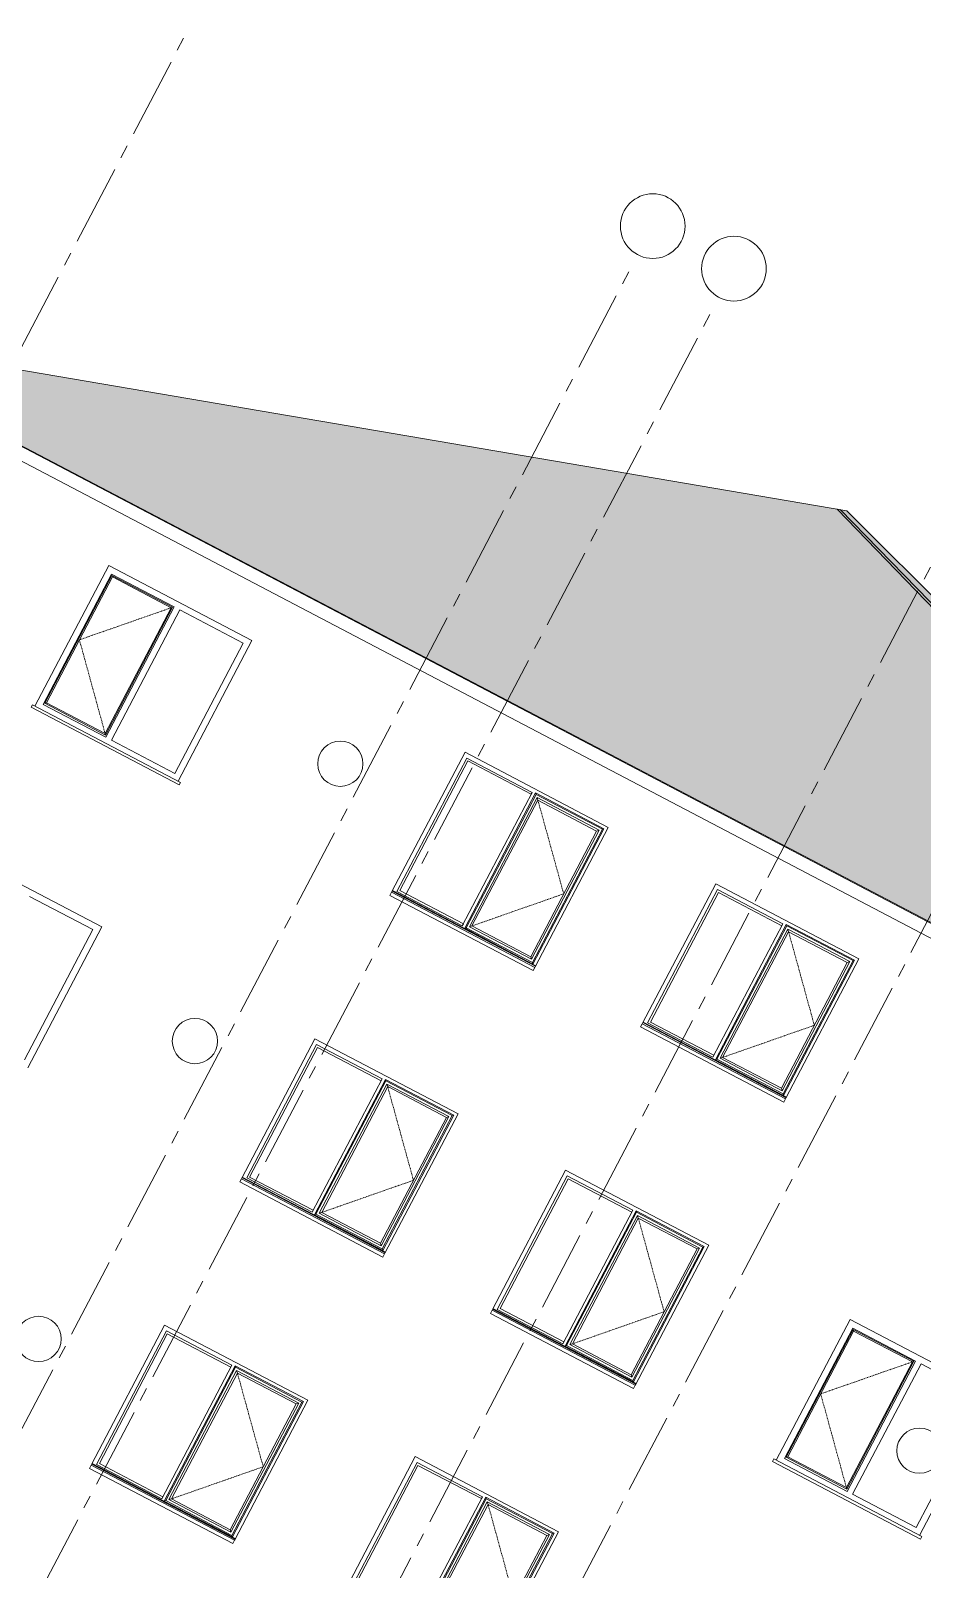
# Model space of a CAD drawing. Header units: millimetres. Extents: x 1373 to 40779, y 1939 to 6439.
# Drawn here: x 4154.3 to 4361, y 3880.4 to 4237.1 of the extents above; entities that cross this region are included whole.
import ezdxf

# ---------------------------------------------------------------- set-up
doc = ezdxf.new("R2010")
doc.units = ezdxf.units.MM
doc.linetypes.add('Center', pattern=[3, 1.2, -0.6, 0.6, -0.6])
doc.linetypes.add('IMPORT-CENTER2', pattern=[112.5, 75, -12.5, 12.5, -12.5])
for name, color, linetype, lineweight in [('A-GLAZ', 151, 'Continuous', 18), ('A-ROOF', 132, 'Continuous', 18), ('A-ROOF-PATT', 132, 'Continuous', 18), ('A-WALL', 20, 'Continuous', 9), ('HESAPLAMALAR', 2, 'Continuous', 30), ('S-GRID', 252, 'IMPORT-CENTER2', 5), ('S-GRID-IDEN', 1, 'Continuous', 18)]:
    doc.layers.add(name, color=color, linetype=linetype, lineweight=lineweight)
doc.layers.add('Çember', color=7, linetype='Continuous')

# ---------------------------------------------------------------- blocks, each defined once
blk = doc.blocks.new('A$Cdf2d3065')
at = {"layer": 'A-ROOF-PATT'}
h = blk.add_hatch(dxfattribs=at)
h.set_pattern_fill('FP_33', color=256, style=0, pattern_type=2)
h.set_pattern_definition([(0, (900.691, 2143.499), (31.777, 9.419), [0.66258, -0.55215, 0.77301, -0.33129, -1.436]), (0, (900.691, 2143.499), (31.777, 9.419), [-2.319, 0.99388, -0.44172]), (0, (902.56, 2143.891), (31.777, 9.419), [0.55215, -2.098, 0.44172, -0.66258]), (0, (900.869, 2142.91), (31.777, 9.419), [0.33129, -3.423]), (18.016, (900.69057, 2143.49905), (28.02184183, 9.41877813), [29.185, -92.631]), (18.016, (901.35357, 2143.49905), (28.02184183, 9.41877813), [28.551, -93.265]), (18.016, (901.90557, 2143.49905), (28.02184183, 9.41877813), [26.647, -95.169]), (18.016, (900.86857, 2142.91005), (28.02184183, 9.41877813), [29.185, -92.631]), (18.016, (901.19957, 2142.91005), (28.02184183, 9.41877813), [29.185, -92.631]), (18.016, (904.00357, 2143.49905), (28.02184183, 9.41877813), [27.916, -93.9])])
h.paths.add_polyline_path([(614.8, 2058.1), (636.2, 2058.1), (1559.7, 2358.2), (1553.5, 2360.2), (583.9, 2058.1)])
h = blk.add_hatch(dxfattribs=at)
h.set_pattern_fill('FP_31', color=256, style=0, pattern_type=2)
h.set_pattern_definition([(0, (900.372, 2143.738), (30.256, 9.419), [0.29972, -0.24977, 0.34968, -0.14986, -0.6494]), (0, (900.372, 2143.738), (30.256, 9.419), [-1.049, 0.44958, -0.19982]), (0, (901.879, 2144.131), (30.256, 9.419), [0.24977, -0.94912, 0.19982, -0.29972]), (0, (899.46, 2143.15), (30.256, 9.419), [0.14986, -1.549]), (18.003, (900.37157, 2143.73805), (28.558175076, 9.4187525), [29.205, -92.694]), (18.003, (900.67157, 2143.73805), (28.558175076, 9.4187525), [28.57, -93.329]), (18.003, (900.92157, 2143.73805), (28.558175076, 9.4187525), [26.665, -95.233]), (18.003, (899.45957, 2143.15005), (28.558175076, 9.4187525), [29.205, -92.694]), (18.003, (899.60957, 2143.15005), (28.558175076, 9.4187525), [29.205, -92.694]), (18.003, (901.87057, 2143.73805), (28.558175076, 9.4187525), [27.935, -93.964])])
h.paths.add_polyline_path([(658.9, 2058.1), (1562.2, 2357.4), (1559.7, 2358.2), (636.2, 2058.1)])
h = blk.add_hatch(dxfattribs=at)
h.set_pattern_fill('FP_32', color=256, style=0, pattern_type=2)
h.set_pattern_definition([(0, (1220.775, 2305.74), (64.77, 9.419), [15.24, -12.7, 17.78, -7.62, -33.02]), (0, (1220.775, 2305.74), (64.77, 9.419), [-53.34, 22.86, -10.16]), (0, (1236.015, 2306.132), (64.77, 9.419), [12.7, -48.26, 10.16, -15.24]), (0, (1266.495, 2305.151), (64.77, 9.419), [7.62, -78.74]), (90, (1220.775, 2305.74), (-21.59, 9.419), [9.026, -28.649]), (90, (1236.015, 2305.74), (-21.59, 9.419), [8.83, -28.845]), (90, (1248.715, 2305.74), (-21.59, 9.419), [8.241, -29.434]), (90, (1266.495, 2305.15), (-21.59, 9.419), [9.026, -28.649]), (90, (1274.115, 2305.15), (-21.59, 9.419), [9.026, -28.649]), (90, (1296.975, 2305.74), (-21.59, 9.419), [8.634, -29.041])])
h.paths.add_polyline_path([(658.9, 2058.1), (2483.5, 2058.1), (1562.2, 2357.4), (667.1, 2060.8)])
at = {"layer": 'A-GLAZ'}
for p, q in [((1353.7, 1852.7), (1353.7, 1994.4)), ((1354.8, 1993.4), (1353.7, 1994.4)), ((1353.7, 1994.4), (1425.2, 1994.4)), ((1354.8, 1853.8), (1354.8, 1993.4)), ((1424.2, 1993.4), (1354.8, 1993.4)), ((1358.7, 1989.4), (1357, 1991.2)), ((1357, 1991.2), (1357, 1856)), ((1422, 1991.2), (1357, 1991.2)), ((1358.7, 1989.4), (1358.7, 1857.7)), ((1420.2, 1989.4), (1358.7, 1989.4)), ((1422, 1991.2), (1420.2, 1989.4)), ((1420.2, 1857.7), (1420.2, 1989.4)), ((1422, 1856), (1422, 1991.2)), ((1425.2, 1994.4), (1424.2, 1993.4)), ((1424.2, 1993.4), (1424.2, 1853.8)), ((1425.2, 1994.4), (1425.2, 1852.7)), ((1428.2, 1853.7), (1428.2, 1993.4)), ((1428.2, 1993.4), (1496.7, 1993.4)), ((1428.2, 1991.4), (1428.2, 1993.4)), ((1496.7, 1993.4), (1428.2, 1993.4)), ((1494.7, 1991.4), (1428.2, 1991.4)), ((1494.7, 1991.4), (1494.7, 1855.7)), ((1496.7, 1993.4), (1496.7, 1853.7)), ((1496.7, 1853.7), (1496.7, 1993.4)), ((1616.2, 1852.7), (1616.2, 1994.4)), ((1617.3, 1993.4), (1616.2, 1994.4)), ((1616.2, 1994.4), (1687.7, 1994.4)), ((1617.3, 1853.8), (1617.3, 1993.4)), ((1686.7, 1993.4), (1617.3, 1993.4)), ((1621.2, 1989.4), (1619.5, 1991.2)), ((1619.5, 1991.2), (1619.5, 1856)), ((1684.5, 1991.2), (1619.5, 1991.2)), ((1621.2, 1989.4), (1621.2, 1857.7)), ((1682.7, 1989.4), (1621.2, 1989.4)), ((1684.5, 1991.2), (1682.7, 1989.4)), ((1682.7, 1857.7), (1682.7, 1989.4)), ((1684.5, 1856), (1684.5, 1991.2)), ((1687.7, 1994.4), (1686.7, 1993.4)), ((1686.7, 1993.4), (1686.7, 1853.8)), ((1687.7, 1994.4), (1687.7, 1852.7)), ((1690.7, 1853.7), (1690.7, 1993.4)), ((1690.7, 1993.4), (1759.2, 1993.4)), ((1690.7, 1991.4), (1690.7, 1993.4)), ((1759.2, 1993.4), (1690.7, 1993.4)), ((1757.2, 1991.4), (1690.7, 1991.4)), ((1757.2, 1991.4), (1757.2, 1855.7)), ((1759.2, 1993.4), (1759.2, 1853.7)), ((1759.2, 1853.7), (1759.2, 1993.4)), ((1992.4, 1854.9), (1992.4, 1991.4)), ((1992.4, 1991.4), (2058.9, 1991.4)), ((2058.9, 1991.4), (2058.9, 1854.9)), ((2064.7, 1854.9), (2064.7, 1991.4)), ((2064.7, 1991.4), (2130.4, 1991.4)), ((2065.9, 1990.5), (2065.9, 1856.7)), ((2065.9, 1990.5), (2129.4, 1990.5)), ((2066.9, 1989.4), (2065.9, 1990.5)), ((2066.9, 1857.7), (2066.9, 1989.4)), ((2066.9, 1989.4), (2128.4, 1989.4)), ((2129.4, 1990.5), (2128.4, 1989.4)), ((2128.4, 1989.4), (2128.4, 1857.7)), ((2129.4, 1856.7), (2129.4, 1990.5)), ((2130.4, 1991.4), (2130.4, 1854.9)), ((1358.7, 1857.7), (1357, 1856)), ((1357, 1856), (1422, 1856)), ((1358.7, 1857.7), (1420.2, 1857.7)), ((1420.2, 1857.7), (1422, 1856)), ((1494.7, 1855.7), (1428.2, 1855.7)), ((1428.2, 1855.7), (1428.2, 1853.7)), ((1621.2, 1857.7), (1619.5, 1856)), ((1619.5, 1856), (1684.5, 1856)), ((1621.2, 1857.7), (1682.7, 1857.7)), ((1682.7, 1857.7), (1684.5, 1856)), ((1757.2, 1855.7), (1690.7, 1855.7)), ((1690.7, 1855.7), (1690.7, 1853.7)), ((2058.9, 1854.9), (1992.4, 1854.9)), ((2130.4, 1854.9), (2064.7, 1854.9)), ((2065.9, 1856.7), (2066.9, 1857.7)), ((2065.9, 1856.7), (2129.4, 1856.7)), ((2128.4, 1857.7), (2066.9, 1857.7)), ((2129.4, 1856.7), (2128.4, 1857.7)), ((1350.7, 1852.5), (1500.7, 1852.5)), ((1500.7, 1852.4), (1350.7, 1852.4)), ((1500.7, 1851.9), (1350.7, 1851.9)), ((1350.7, 1850.8), (1350.7, 1851.4)), ((1350.7, 1847.4), (1350.7, 1850.8)), ((1500.7, 1850.8), (1350.7, 1850.8)), ((1500.7, 1847.4), (1350.7, 1847.4)), ((1354.8, 1853.8), (1353.7, 1852.7)), ((1425.2, 1852.7), (1353.7, 1852.7)), ((1424.2, 1853.8), (1354.8, 1853.8)), ((1424.2, 1853.8), (1425.2, 1852.7)), ((1496.7, 1853.7), (1428.2, 1853.7)), ((1428.2, 1853.7), (1496.7, 1853.7)), ((1500.7, 1851.4), (1500.7, 1850.8)), ((1500.7, 1850.8), (1500.7, 1847.4)), ((1613.2, 1852.5), (1763.2, 1852.5)), ((1763.2, 1852.4), (1613.2, 1852.4)), ((1763.2, 1851.9), (1613.2, 1851.9)), ((1613.2, 1850.8), (1613.2, 1851.4)), ((1613.2, 1847.4), (1613.2, 1850.8)), ((1763.2, 1850.8), (1613.2, 1850.8)), ((1763.2, 1847.4), (1613.2, 1847.4)), ((1617.3, 1853.8), (1616.2, 1852.7)), ((1687.7, 1852.7), (1616.2, 1852.7)), ((1686.7, 1853.8), (1617.3, 1853.8)), ((1686.7, 1853.8), (1687.7, 1852.7)), ((1759.2, 1853.7), (1690.7, 1853.7)), ((1690.7, 1853.7), (1759.2, 1853.7)), ((1763.2, 1851.4), (1763.2, 1850.8)), ((1763.2, 1850.8), (1763.2, 1847.4)), ((1983.9, 1849.9), (2138.9, 1849.9)), ((1983.9, 1847.4), (1983.9, 1849.9)), ((2138.9, 1847.4), (1983.9, 1847.4)), ((2138.9, 1849.9), (2138.9, 1847.4)), ((1058.7, 1554.9), (1058.7, 1691.4)), ((1058.7, 1691.4), (1125.2, 1691.4)), ((1125.2, 1691.4), (1125.2, 1554.9)), ((1131, 1554.9), (1131, 1691.4)), ((1131, 1691.4), (1196.7, 1691.4)), ((1132.2, 1690.5), (1132.2, 1556.7)), ((1132.2, 1690.5), (1195.7, 1690.5)), ((1133.2, 1689.4), (1132.2, 1690.5)), ((1133.2, 1557.7), (1133.2, 1689.4)), ((1133.2, 1689.4), (1194.7, 1689.4)), ((1195.7, 1690.5), (1194.7, 1689.4)), ((1194.7, 1689.4), (1194.7, 1557.7)), ((1195.7, 1556.7), (1195.7, 1690.5)), ((1196.7, 1691.4), (1196.7, 1554.9)), ((1353.7, 1552.7), (1353.7, 1694.4)), ((1354.8, 1693.4), (1353.7, 1694.4)), ((1353.7, 1694.4), (1425.2, 1694.4)), ((1354.8, 1553.8), (1354.8, 1693.4)), ((1424.2, 1693.4), (1354.8, 1693.4)), ((1358.7, 1689.4), (1357, 1691.2)), ((1357, 1691.2), (1357, 1556)), ((1422, 1691.2), (1357, 1691.2)), ((1358.7, 1689.4), (1358.7, 1557.7)), ((1420.2, 1689.4), (1358.7, 1689.4)), ((1422, 1691.2), (1420.2, 1689.4)), ((1420.2, 1557.7), (1420.2, 1689.4)), ((1422, 1556), (1422, 1691.2)), ((1425.2, 1694.4), (1424.2, 1693.4)), ((1424.2, 1693.4), (1424.2, 1553.8)), ((1425.2, 1694.4), (1425.2, 1552.7)), ((1428.2, 1553.7), (1428.2, 1693.4)), ((1428.2, 1693.4), (1496.7, 1693.4)), ((1428.2, 1691.4), (1428.2, 1693.4)), ((1496.7, 1693.4), (1428.2, 1693.4)), ((1494.7, 1691.4), (1428.2, 1691.4)), ((1494.7, 1691.4), (1494.7, 1555.7)), ((1496.7, 1693.4), (1496.7, 1553.7)), ((1496.7, 1553.7), (1496.7, 1693.4)), ((1616.2, 1552.7), (1616.2, 1694.4)), ((1617.3, 1693.4), (1616.2, 1694.4)), ((1616.2, 1694.4), (1687.7, 1694.4)), ((1617.3, 1553.8), (1617.3, 1693.4)), ((1686.7, 1693.4), (1617.3, 1693.4)), ((1621.2, 1689.4), (1619.5, 1691.2)), ((1619.5, 1691.2), (1619.5, 1556)), ((1684.5, 1691.2), (1619.5, 1691.2)), ((1621.2, 1689.4), (1621.2, 1557.7)), ((1682.7, 1689.4), (1621.2, 1689.4)), ((1684.5, 1691.2), (1682.7, 1689.4)), ((1682.7, 1557.7), (1682.7, 1689.4)), ((1684.5, 1556), (1684.5, 1691.2)), ((1687.7, 1694.4), (1686.7, 1693.4)), ((1686.7, 1693.4), (1686.7, 1553.8)), ((1687.7, 1694.4), (1687.7, 1552.7)), ((1690.7, 1553.7), (1690.7, 1693.4)), ((1690.7, 1693.4), (1759.2, 1693.4)), ((1690.7, 1691.4), (1690.7, 1693.4)), ((1759.2, 1693.4), (1690.7, 1693.4)), ((1757.2, 1691.4), (1690.7, 1691.4)), ((1757.2, 1691.4), (1757.2, 1555.7)), ((1759.2, 1693.4), (1759.2, 1553.7)), ((1759.2, 1553.7), (1759.2, 1693.4)), ((1992.4, 1554.9), (1992.4, 1691.4)), ((1992.4, 1691.4), (2058.9, 1691.4)), ((1132.2, 1556.7), (1133.2, 1557.7)), ((1132.2, 1556.7), (1195.7, 1556.7)), ((1194.7, 1557.7), (1133.2, 1557.7)), ((1195.7, 1556.7), (1194.7, 1557.7)), ((1358.7, 1557.7), (1357, 1556)), ((1357, 1556), (1422, 1556)), ((1358.7, 1557.7), (1420.2, 1557.7)), ((1420.2, 1557.7), (1422, 1556)), ((1494.7, 1555.7), (1428.2, 1555.7)), ((1428.2, 1555.7), (1428.2, 1553.7)), ((1621.2, 1557.7), (1619.5, 1556)), ((1619.5, 1556), (1684.5, 1556)), ((1621.2, 1557.7), (1682.7, 1557.7)), ((1682.7, 1557.7), (1684.5, 1556)), ((1757.2, 1555.7), (1690.7, 1555.7)), ((1690.7, 1555.7), (1690.7, 1553.7)), ((1050.2, 1549.9), (1205.2, 1549.9)), ((1050.2, 1547.4), (1050.2, 1549.9)), ((1205.2, 1547.4), (1050.2, 1547.4)), ((1125.2, 1554.9), (1058.7, 1554.9)), ((1196.7, 1554.9), (1131, 1554.9)), ((1205.2, 1549.9), (1205.2, 1547.4)), ((1350.7, 1552.5), (1500.7, 1552.5)), ((1500.7, 1552.4), (1350.7, 1552.4)), ((1500.7, 1551.9), (1350.7, 1551.9)), ((1350.7, 1550.8), (1350.7, 1551.4)), ((1350.7, 1547.4), (1350.7, 1550.8)), ((1500.7, 1550.8), (1350.7, 1550.8)), ((1500.7, 1547.4), (1350.7, 1547.4)), ((1354.8, 1553.8), (1353.7, 1552.7)), ((1425.2, 1552.7), (1353.7, 1552.7)), ((1424.2, 1553.8), (1354.8, 1553.8)), ((1424.2, 1553.8), (1425.2, 1552.7)), ((1496.7, 1553.7), (1428.2, 1553.7)), ((1428.2, 1553.7), (1496.7, 1553.7)), ((1500.7, 1551.4), (1500.7, 1550.8)), ((1500.7, 1550.8), (1500.7, 1547.4)), ((1613.2, 1552.5), (1763.2, 1552.5)), ((1763.2, 1552.4), (1613.2, 1552.4)), ((1763.2, 1551.9), (1613.2, 1551.9)), ((1613.2, 1550.8), (1613.2, 1551.4)), ((1613.2, 1547.4), (1613.2, 1550.8)), ((1763.2, 1550.8), (1613.2, 1550.8)), ((1763.2, 1547.4), (1613.2, 1547.4)), ((1617.3, 1553.8), (1616.2, 1552.7)), ((1687.7, 1552.7), (1616.2, 1552.7)), ((1686.7, 1553.8), (1617.3, 1553.8)), ((1686.7, 1553.8), (1687.7, 1552.7)), ((1759.2, 1553.7), (1690.7, 1553.7)), ((1690.7, 1553.7), (1759.2, 1553.7)), ((1763.2, 1551.4), (1763.2, 1550.8)), ((1763.2, 1550.8), (1763.2, 1547.4)), ((1353.7, 1252.7), (1353.7, 1394.4)), ((1354.8, 1393.4), (1353.7, 1394.4)), ((1353.7, 1394.4), (1425.2, 1394.4)), ((1354.8, 1253.8), (1354.8, 1393.4)), ((1424.2, 1393.4), (1354.8, 1393.4)), ((1358.7, 1389.4), (1357, 1391.2)), ((1357, 1391.2), (1357, 1256)), ((1422, 1391.2), (1357, 1391.2)), ((1358.7, 1389.4), (1358.7, 1257.7)), ((1420.2, 1389.4), (1358.7, 1389.4)), ((1422, 1391.2), (1420.2, 1389.4)), ((1420.2, 1257.7), (1420.2, 1389.4)), ((1422, 1256), (1422, 1391.2)), ((1425.2, 1394.4), (1424.2, 1393.4)), ((1424.2, 1393.4), (1424.2, 1253.8)), ((1425.2, 1394.4), (1425.2, 1252.7)), ((1428.2, 1253.7), (1428.2, 1393.4)), ((1428.2, 1393.4), (1496.7, 1393.4)), ((1428.2, 1391.4), (1428.2, 1393.4)), ((1496.7, 1393.4), (1428.2, 1393.4)), ((1494.7, 1391.4), (1428.2, 1391.4)), ((1494.7, 1391.4), (1494.7, 1255.7)), ((1496.7, 1393.4), (1496.7, 1253.7)), ((1496.7, 1253.7), (1496.7, 1393.4)), ((1616.2, 1252.7), (1616.2, 1394.4)), ((1617.3, 1393.4), (1616.2, 1394.4)), ((1616.2, 1394.4), (1687.7, 1394.4)), ((1617.3, 1253.8), (1617.3, 1393.4)), ((1686.7, 1393.4), (1617.3, 1393.4)), ((1621.2, 1389.4), (1619.5, 1391.2)), ((1619.5, 1391.2), (1619.5, 1256)), ((1684.5, 1391.2), (1619.5, 1391.2)), ((1621.2, 1389.4), (1621.2, 1257.7)), ((1682.7, 1389.4), (1621.2, 1389.4)), ((1684.5, 1391.2), (1682.7, 1389.4)), ((1682.7, 1257.7), (1682.7, 1389.4)), ((1684.5, 1256), (1684.5, 1391.2)), ((1687.7, 1394.4), (1686.7, 1393.4)), ((1686.7, 1393.4), (1686.7, 1253.8)), ((1687.7, 1394.4), (1687.7, 1252.7)), ((1690.7, 1253.7), (1690.7, 1393.4)), ((1690.7, 1393.4), (1759.2, 1393.4)), ((1690.7, 1391.4), (1690.7, 1393.4)), ((1759.2, 1393.4), (1690.7, 1393.4)), ((1757.2, 1391.4), (1690.7, 1391.4)), ((1757.2, 1391.4), (1757.2, 1255.7)), ((1759.2, 1393.4), (1759.2, 1253.7)), ((1759.2, 1253.7), (1759.2, 1393.4)), ((1621.2, 1257.7), (1619.5, 1256)), ((1619.5, 1256), (1684.5, 1256)), ((1621.2, 1257.7), (1682.7, 1257.7)), ((1682.7, 1257.7), (1684.5, 1256)), ((1757.2, 1255.7), (1690.7, 1255.7)), ((1690.7, 1255.7), (1690.7, 1253.7)), ((1613.2, 1252.5), (1763.2, 1252.5)), ((1763.2, 1252.4), (1613.2, 1252.4)), ((1763.2, 1251.9), (1613.2, 1251.9)), ((1613.2, 1250.8), (1613.2, 1251.4)), ((1613.2, 1247.4), (1613.2, 1250.8)), ((1763.2, 1250.8), (1613.2, 1250.8)), ((1763.2, 1247.4), (1613.2, 1247.4)), ((1617.3, 1253.8), (1616.2, 1252.7)), ((1687.7, 1252.7), (1616.2, 1252.7)), ((1686.7, 1253.8), (1617.3, 1253.8)), ((1686.7, 1253.8), (1687.7, 1252.7)), ((1759.2, 1253.7), (1690.7, 1253.7)), ((1690.7, 1253.7), (1759.2, 1253.7)), ((1763.2, 1251.4), (1763.2, 1250.8)), ((1763.2, 1250.8), (1763.2, 1247.4))]:
    blk.add_line(p, q, dxfattribs=at)
at = {"layer": 'A-GLAZ', "linetype": 'Center'}
for p, q in [((1420.2, 1989.4), (1358.7, 1923.6)), ((1682.7, 1989.4), (1621.2, 1923.6)), ((2066.9, 1989.4), (2128.4, 1923.6)), ((1420.2, 1857.7), (1358.7, 1923.6)), ((1682.7, 1857.7), (1621.2, 1923.6)), ((2066.9, 1857.7), (2128.4, 1923.6)), ((1133.2, 1689.4), (1194.7, 1623.6)), ((1420.2, 1689.4), (1358.7, 1623.6)), ((1682.7, 1689.4), (1621.2, 1623.6)), ((1133.2, 1557.7), (1194.7, 1623.6)), ((1420.2, 1557.7), (1358.7, 1623.6)), ((1682.7, 1557.7), (1621.2, 1623.6)), ((1420.2, 1389.4), (1358.7, 1323.6)), ((1682.7, 1389.4), (1621.2, 1323.6)), ((1682.7, 1257.7), (1621.2, 1323.6))]:
    blk.add_line(p, q, dxfattribs=at)
at = {"layer": 'A-ROOF'}
for p, q in [((583.9, 2058.1), (1553.5, 2360.2)), ((1559.7, 2358.2), (636.2, 2058.1)), ((658.9, 2058.1), (1562.2, 2357.4)), ((1553.5, 2360.2), (2483.5, 2058.1)), ((583.9, 2058.1), (2483.5, 2058.1)), ((583.9, 2057.4), (2483.5, 2057.4)), ((2483.5, 2045.4), (583.9, 2045.4))]:
    blk.add_line(p, q, dxfattribs=at)
at = {"layer": 'A-WALL'}
for p, q in [((1350.7, 1851.4), (1350.7, 1997.4)), ((1350.7, 1997.4), (1500.7, 1997.4)), ((1500.7, 1997.4), (1500.7, 1851.4)), ((1613.2, 1851.4), (1613.2, 1997.4)), ((1613.2, 1997.4), (1763.2, 1997.4)), ((1763.2, 1997.4), (1763.2, 1851.4)), ((1986.4, 1997.4), (2136.4, 1997.4)), ((1986.4, 1849.9), (1986.4, 1997.4)), ((2136.4, 1997.4), (2136.4, 1849.9)), ((1052.7, 1697.4), (1202.7, 1697.4)), ((1052.7, 1549.9), (1052.7, 1697.4)), ((1202.7, 1697.4), (1202.7, 1549.9)), ((1350.7, 1551.4), (1350.7, 1697.4)), ((1350.7, 1697.4), (1500.7, 1697.4)), ((1500.7, 1697.4), (1500.7, 1551.4)), ((1613.2, 1551.4), (1613.2, 1697.4)), ((1613.2, 1697.4), (1763.2, 1697.4)), ((1763.2, 1697.4), (1763.2, 1551.4)), ((1986.4, 1697.4), (2136.4, 1697.4)), ((1986.4, 1549.9), (1986.4, 1697.4)), ((1350.7, 1251.4), (1350.7, 1397.4)), ((1350.7, 1397.4), (1500.7, 1397.4)), ((1500.7, 1397.4), (1500.7, 1251.4)), ((1613.2, 1251.4), (1613.2, 1397.4)), ((1613.2, 1397.4), (1763.2, 1397.4)), ((1763.2, 1397.4), (1763.2, 1251.4))]:
    blk.add_line(p, q, dxfattribs=at)
at = {"layer": 'S-GRID', "lineweight": 18}
for p, q in [((1310.7, 0), (1310.7, 2470.4)), ((1460.7, 0), (1460.7, 2470.4)), ((1750.7, 0), (1750.7, 2470.4)), ((1835.7, 0), (1835.7, 2470.4)), ((2302, 0), (2302, 2470.4))]:
    blk.add_line(p, q, dxfattribs=at)
at = {"layer": 'S-GRID-IDEN'}
for centre in [(1750.7, 2510.4), (1835.7, 2510.4)]:
    blk.add_circle(centre, 30, dxfattribs=at)
at = {"layer": 'Çember', "color": 1, "linetype": 'Continuous', "lineweight": 5}
for centre in [(1860.7, 1934.2), (1860.7, 1643.8), (1089.1, 1619.5), (1860.7, 1331.8)]:
    blk.add_circle(centre, 21, dxfattribs=at)

msp = doc.modelspace()

# ---------------------------------------------------------------- block references
at = {"layer": 'HESAPLAMALAR', "color": 4, "xscale": -0.25, "yscale": 0.25, "zscale": 0.25, "rotation": 332.3235669412613}
msp.add_blockref('A$Cdf2d3065', (4413.4, 3422.85, 5059.08), dxfattribs=at)

doc.saveas('drawing.dxf')
